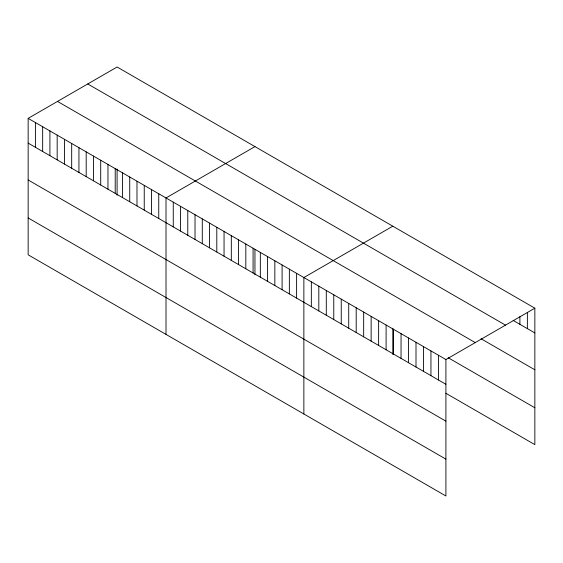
<?xml version="1.0" encoding="UTF-8"?>
<svg xmlns="http://www.w3.org/2000/svg" width="563" height="563" viewBox="0 0 563 563"><rect width="100%" height="100%" fill="white"/><g stroke="black" fill="none" stroke-linecap="round" stroke-linejoin="round"><path stroke-width="0.84" d="M28.15 118.364L445.903 359.553L445.903 495.989L28.15 254.807L28.15 118.364L117.097 67.011L534.85 308.193L534.85 444.636L445.889 393.277M254.955 146.598L166.008 197.958L166.008 334.394M392.812 226.192L303.865 277.545L303.865 413.988M445.903 359.553L534.85 308.193M513.167 320.424L534.85 332.944M87.744 83.957L505.497 325.14M481.027 338.729L534.85 369.8M57.503 101.417L475.256 342.6M448.134 357.709L534.85 407.774M28.15 143.108L445.903 384.297M28.15 179.97L445.903 421.152M28.15 217.944L445.903 459.134M527.376 312.416L527.376 328.623M519.902 316.631L519.902 324.309M438.422 355.232L438.422 379.983M430.948 350.918L430.948 375.662M423.475 346.604L423.475 371.348M416.001 342.283L416.001 367.034M408.52 337.969L408.52 362.72M401.046 333.655L401.046 358.399M393.572 329.341L393.572 354.085M392.812 328.229L392.812 354.444M386.098 325.02L386.098 349.771M378.625 320.706L378.625 345.45M371.144 316.392L371.144 341.136M363.67 312.071L363.67 336.822M356.196 307.757L356.196 332.508M348.722 303.443L348.722 328.187M341.241 299.129L341.241 323.873M333.768 294.808L333.768 319.559M326.294 290.494L326.294 315.238M318.82 286.18L318.82 310.924M311.339 281.866L311.339 306.61M296.61 273.358L296.61 298.101M289.354 269.17L289.354 293.914M282.098 264.983L282.098 289.727M274.843 260.789L274.843 285.54M267.587 256.601L267.587 281.345M260.331 252.414L260.331 277.158M254.955 249.458L254.955 274.85M253.076 248.227L253.076 272.971M245.82 244.032L245.82 268.783M238.564 239.845L238.564 264.589M231.309 235.658L231.309 260.402M224.053 231.47L224.053 256.214M216.797 227.276L216.797 252.027M209.542 223.089L209.542 247.833M202.286 218.901L202.286 243.645M195.03 214.714L195.03 239.458M187.775 210.52L187.775 235.271M180.519 206.332L180.519 231.076M173.263 202.145L173.263 226.889M158.752 193.763L158.752 218.514M151.496 189.576L151.496 214.32M144.241 185.389L144.241 210.133M136.985 181.202L136.985 205.945M129.729 177.007L129.729 201.758M122.474 172.82L122.474 197.564M117.097 169.048L117.097 195.262M115.218 168.633L115.218 193.376M107.962 164.445L107.962 189.189M100.707 160.251L100.707 185.002M93.451 156.064L93.451 180.814M86.195 151.876L86.195 176.62M78.94 147.689L78.94 172.433M71.684 143.495L71.684 168.246M64.428 139.307L64.428 164.058M57.173 135.12L57.173 159.864M49.917 130.933L49.917 155.677M42.661 126.738L42.661 151.489M35.406 122.551L35.406 147.302"/></g></svg>
